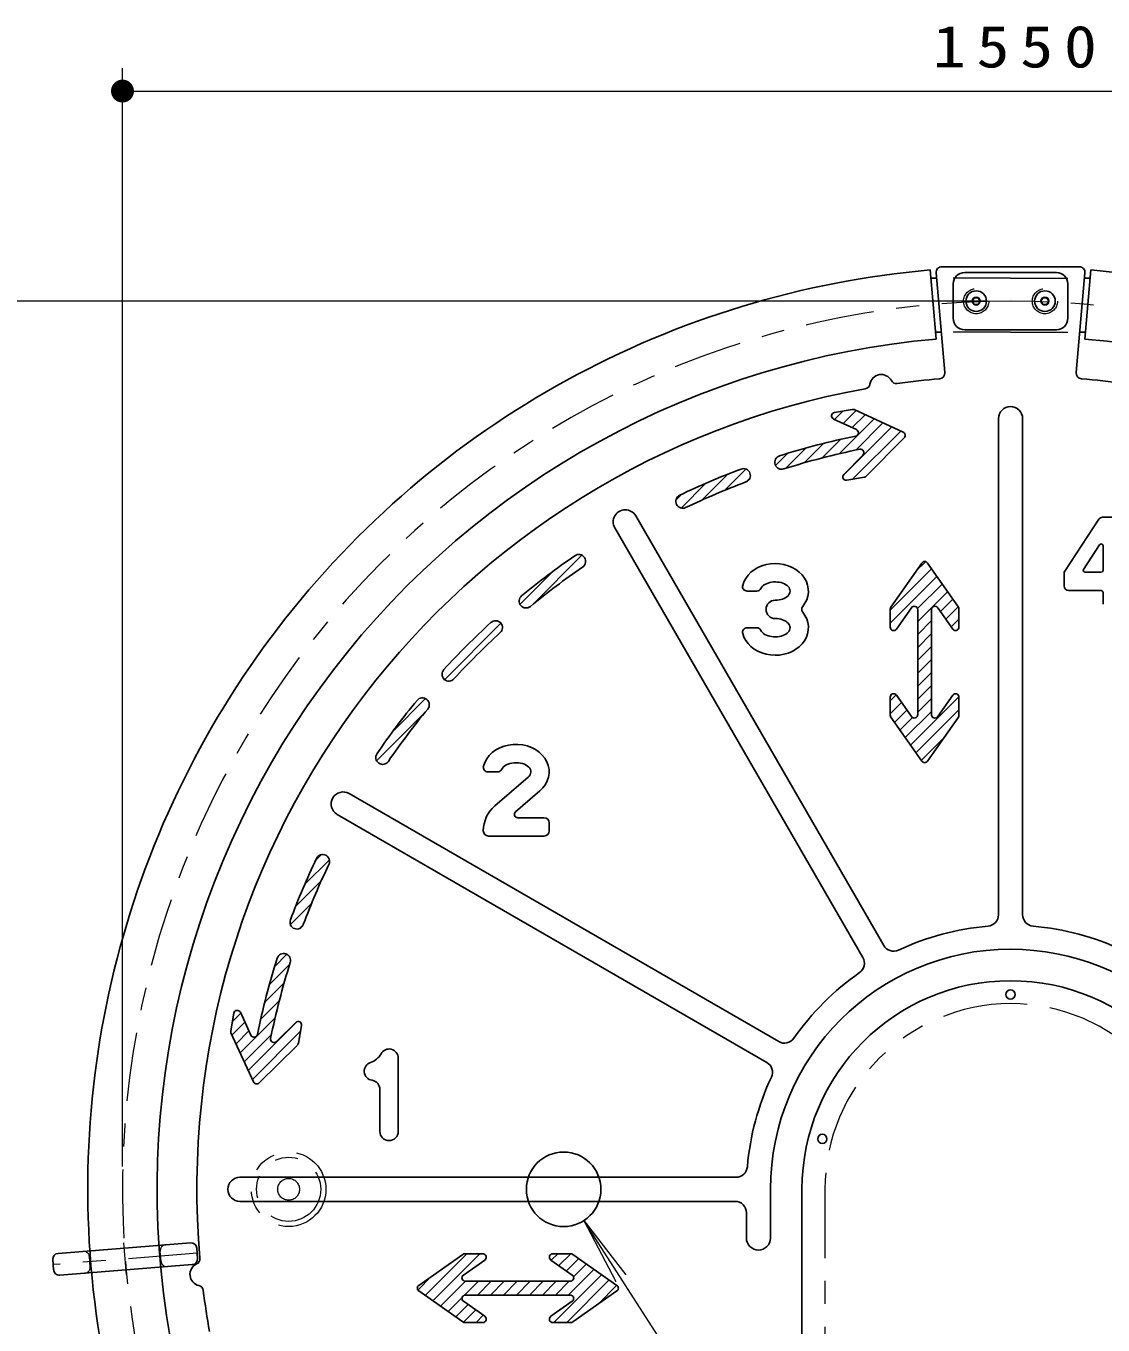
# Model space of a CAD drawing. Units: millimetres on the paper, scale 1:20. Extents: x -385 to 0, y -12 to 267.
# Drawn here: x -340.5 to -293.5, y 131 to 187.7 of the extents above; entities that cross this region are included whole.
import ezdxf

# ---------------------------------------------------------------- set-up
doc = ezdxf.new("R2010")
doc.units = ezdxf.units.MM
for name, pattern in [('USER1', [4.5, 2.5, -2]), ('USER2', [6, 3, -1, 1, -1]), ('USER3', [8, 3, -1, 1, -1, 1, -1])]:
    doc.linetypes.add(name, pattern=pattern)
doc.layers.add('LY_1', color=7, linetype='Continuous', lineweight=25)
doc.styles.add('ＭＳ ゴシック', font='')
doc.styles.get('ＭＳ ゴシック').set_extended_font_data('MS Gothic')

# ---------------------------------------------------------------- blocks, each defined once
blk = doc.blocks.new('filled_dot')
at = {"color": 0, "linetype": 'Continuous', "lineweight": -2, "const_width": 1.25}
blk.add_lwpolyline([(-0.625, 0, 1), (0.625, 0, 1)], format="xyb", close=True, dxfattribs=at)

msp = doc.modelspace()

# ---------------------------------------------------------------- linework, layer by layer
at = {"layer": 'LY_1', "lineweight": 13}
for p, q in [((-336.284, 137.937), (-336.284, 185.851)), ((-336.284, 184.851), (-258.784, 184.851)), ((-298.534, 175.687), (-367.278, 175.687)), ((-305.219, 170.523), (-304.85, 170.891)), ((-304.831, 170.345), (-304.265, 170.911)), ((-304.443, 170.167), (-303.877, 170.733)), ((-305.019, 169.025), (-303.49, 170.555)), ((-304.853, 168.06), (-302.714, 170.199)), ((-304.292, 169.186), (-303.102, 170.377)), ((-306.545, 168.631), (-305.697, 169.479)), ((-305.769, 168.841), (-304.954, 169.656)), ((-304.429, 167.919), (-302.327, 170.021)), ((-307.791, 168.516), (-307.261, 169.046)), ((-307.351, 168.39), (-306.465, 169.276)), ((-310.001, 167.437), (-309.08, 168.358)), ((-310.99, 167.014), (-309.866, 168.138)), ((-309.072, 167.801), (-308.91, 167.963)), ((-312.135, 167), (-311.862, 167.273)), ((-311.909, 166.661), (-310.83, 167.74)), ((-318.371, 162.461), (-316.234, 164.599)), ((-318.94, 162.458), (-317.498, 163.9)), ((-302.784, 162.21), (-300.984, 164.009)), ((-301.66, 163.899), (-301.24, 164.319)), ((-302.784, 161.644), (-300.751, 163.677)), ((-301.591, 162.271), (-300.518, 163.344)), ((-301.584, 161.713), (-300.285, 163.011)), ((-300.591, 162.14), (-300.052, 162.678)), ((-300.358, 161.807), (-299.819, 162.346)), ((-322.227, 159.172), (-319.768, 161.63)), ((-301.584, 161.147), (-300.984, 161.747)), ((-300.125, 161.475), (-299.784, 161.816)), ((-301.584, 160.581), (-300.984, 161.181)), ((-301.584, 160.016), (-300.984, 160.616)), ((-301.584, 159.45), (-300.984, 160.05)), ((-301.584, 158.884), (-300.984, 159.484)), ((-301.584, 158.319), (-300.984, 158.919)), ((-324.497, 156.901), (-323.055, 158.344)), ((-302.784, 158.25), (-302.522, 158.512)), ((-302.784, 157.684), (-302.288, 158.18)), ((-301.895, 156.31), (-299.784, 158.421)), ((-301.584, 157.753), (-300.984, 158.353)), ((-325.195, 155.637), (-323.058, 157.775)), ((-302.594, 157.308), (-302.055, 157.847)), ((-302.128, 156.643), (-300.984, 157.787)), ((-301.662, 155.978), (-299.784, 157.856)), ((-302.361, 156.976), (-301.814, 157.522)), ((-301.429, 155.645), (-300.458, 156.616)), ((-327.87, 151.266), (-327.597, 151.539)), ((-328.336, 150.234), (-327.257, 151.313)), ((-328.735, 149.27), (-327.61, 150.394)), ((-328.955, 148.484), (-328.034, 149.405)), ((-328.559, 148.314), (-328.397, 148.475)), ((-329.642, 146.665), (-329.113, 147.194)), ((-329.873, 145.869), (-328.987, 146.754)), ((-330.075, 145.101), (-329.227, 145.948)), ((-330.253, 144.357), (-329.438, 145.172)), ((-331.488, 144.254), (-331.119, 144.622)), ((-331.507, 143.669), (-330.942, 144.234)), ((-331.151, 142.893), (-329.622, 144.422)), ((-330.795, 142.118), (-328.657, 144.256)), ((-331.329, 143.281), (-330.764, 143.847)), ((-330.973, 142.505), (-329.783, 143.696)), ((-330.617, 141.73), (-328.515, 143.832)), ((-316.155, 135.571), (-314.756, 132.917)), ((-316.155, 135.571), (-314.316, 133.201)), ((-299.876, 110.307), (-316.155, 135.571)), ((-323.074, 132.303), (-321.252, 134.124)), ((-322.741, 132.07), (-320.687, 134.124)), ((-317.577, 133.84), (-317.292, 134.124)), ((-317.244, 133.607), (-316.727, 134.124)), ((-316.912, 133.374), (-316.373, 133.913)), ((-317.464, 131.124), (-315.375, 133.214)), ((-316.83, 132.324), (-315.708, 133.447)), ((-316.602, 133.118), (-316.04, 133.68)), ((-323.399, 132.544), (-322.815, 133.128)), ((-322.409, 131.837), (-321.321, 132.924)), ((-321.36, 132.319), (-320.755, 132.924)), ((-320.79, 132.324), (-320.19, 132.924)), ((-320.224, 132.324), (-319.624, 132.924)), ((-319.658, 132.324), (-319.058, 132.924)), ((-319.092, 132.324), (-318.492, 132.924)), ((-318.527, 132.324), (-317.927, 132.924)), ((-317.961, 132.324), (-317.361, 132.924)), ((-317.395, 132.324), (-316.795, 132.924)), ((-316.898, 131.124), (-315.042, 132.981)), ((-315.531, 131.926), (-314.709, 132.748)), ((-322.076, 131.604), (-321.467, 132.213)), ((-321.743, 131.371), (-321.205, 131.909)), ((-321.409, 131.139), (-320.872, 131.676)), ((-320.858, 131.124), (-320.539, 131.443))]:
    msp.add_line(p, q, dxfattribs=at)
at = {"layer": 'LY_1'}
for p, q in [((-300.779, 174.033), (-301.043, 177.046)), ((-300.4, 172.573), (-300.78, 176.915)), ((-300.531, 177.187), (-297.534, 177.187)), ((-299.534, 176.937), (-297.534, 176.937)), ((-294.536, 177.187), (-297.534, 177.187)), ((-295.534, 176.937), (-297.534, 176.937)), ((-294.667, 172.573), (-294.287, 176.915)), ((-294.288, 174.033), (-294.024, 177.046)), ((-300.76, 176.687), (-301.011, 176.687)), ((-300.034, 174.937), (-300.034, 176.437)), ((-295.034, 174.937), (-295.034, 176.437)), ((-294.307, 176.687), (-294.056, 176.687)), ((-299.12, 175.837), (-299.207, 175.687)), ((-299.12, 175.837), (-298.947, 175.837)), ((-298.86, 175.687), (-298.947, 175.837)), ((-296.207, 175.687), (-296.12, 175.837)), ((-295.947, 175.837), (-296.12, 175.837)), ((-295.947, 175.837), (-295.86, 175.687)), ((-299.12, 175.537), (-299.207, 175.687)), ((-299.12, 175.537), (-298.947, 175.537)), ((-298.86, 175.687), (-298.947, 175.537)), ((-296.207, 175.687), (-296.12, 175.537)), ((-295.947, 175.537), (-296.12, 175.537)), ((-295.947, 175.537), (-295.86, 175.687)), ((-300.555, 174.337), (-300.806, 174.337)), ((-299.534, 174.437), (-297.534, 174.437)), ((-295.534, 174.437), (-297.534, 174.437)), ((-294.512, 174.337), (-294.261, 174.337)), ((-305.22, 170.824), (-304.448, 170.965)), ((-302.22, 169.972), (-304.359, 170.953)), ((-304.259, 170.083), (-305.256, 170.54)), ((-298.059, 170.562), (-298.059, 148.918)), ((-297.009, 170.562), (-297.009, 148.918)), ((-302.175, 169.73), (-303.83, 168.056)), ((-303.98, 168.97), (-304.815, 168.126)), ((-304.681, 167.873), (-303.909, 168.013)), ((-313.891, 166.32), (-303.069, 147.576)), ((-293.683, 166.168), (-295.166, 163.909)), ((-293.516, 166.259), (-292.899, 166.259)), ((-314.801, 165.795), (-303.979, 147.051)), ((-293.646, 165.059), (-294.352, 163.982)), ((-293.499, 165.015), (-293.499, 163.939)), ((-301.406, 164.262), (-302.756, 162.334)), ((-301.161, 164.262), (-299.811, 162.334)), ((-295.199, 163.259), (-295.199, 163.799)), ((-293.579, 163.859), (-294.285, 163.859)), ((-309.028, 163.037), (-308.607, 163.037)), ((-293.579, 163.059), (-294.999, 163.059)), ((-293.499, 162.979), (-293.499, 162.459)), ((-302.784, 162.247), (-302.784, 161.463)), ((-301.856, 162.311), (-302.511, 161.377)), ((-301.584, 162.225), (-301.584, 159.937)), ((-300.984, 162.225), (-300.984, 159.937)), ((-300.711, 162.311), (-300.056, 161.377)), ((-299.784, 162.247), (-299.784, 161.463)), ((-309.028, 161.437), (-308.607, 161.437)), ((-301.584, 157.649), (-301.584, 159.937)), ((-300.984, 157.649), (-300.984, 159.937)), ((-302.784, 157.627), (-302.784, 158.411)), ((-301.856, 157.563), (-302.511, 158.497)), ((-300.711, 157.563), (-300.056, 158.497)), ((-299.784, 157.627), (-299.784, 158.411)), ((-301.406, 155.612), (-302.756, 157.54)), ((-301.161, 155.612), (-299.811, 157.54)), ((-320.339, 155.15), (-319.918, 155.15)), ((-320.043, 153.661), (-318.585, 154.918)), ((-326.391, 154.204), (-307.647, 143.382)), ((-318.068, 154.319), (-319.133, 153.401)), ((-326.916, 153.295), (-308.172, 142.473)), ((-319.04, 153.15), (-317.893, 153.15)), ((-317.664, 152.922), (-317.664, 152.579)), ((-320.31, 152.35), (-317.893, 152.35)), ((-331.42, 144.623), (-331.561, 143.852)), ((-330.679, 143.663), (-331.136, 144.659)), ((-329.567, 143.384), (-328.722, 144.218)), ((-328.469, 144.085), (-328.61, 143.313)), ((-330.568, 141.623), (-331.55, 143.762)), ((-330.326, 141.579), (-328.652, 143.233)), ((-324.251, 139.46), (-324.251, 142.66)), ((-325.051, 141.297), (-325.051, 139.46)), ((-331.159, 137.462), (-309.515, 137.462)), ((-308.009, 136.937), (-308.009, 134.812)), ((-306.634, 136.937), (-306.634, 128.187)), ((-331.159, 136.412), (-309.559, 136.412)), ((-309.059, 135.912), (-309.059, 134.812)), ((-333.31, 134.598), (-339.092, 134.143)), ((-333.006, 133.92), (-333.041, 134.368)), ((-339.287, 133.425), (-339.322, 133.874)), ((-323.358, 132.747), (-321.43, 134.097)), ((-321.408, 133.197), (-320.473, 133.852)), ((-321.344, 134.124), (-320.559, 134.124)), ((-316.659, 133.197), (-317.594, 133.852)), ((-316.723, 134.124), (-317.508, 134.124)), ((-314.709, 132.747), (-316.637, 134.097)), ((-333.236, 133.651), (-339.018, 133.196)), ((-321.322, 132.924), (-319.034, 132.924)), ((-316.745, 132.924), (-319.034, 132.924)), ((-323.358, 132.502), (-321.43, 131.152)), ((-321.322, 132.324), (-319.034, 132.324)), ((-316.745, 132.324), (-319.034, 132.324)), ((-314.709, 132.502), (-316.637, 131.152)), ((-321.408, 132.052), (-320.473, 131.397)), ((-316.659, 132.052), (-317.594, 131.397)), ((-321.344, 131.124), (-320.559, 131.124)), ((-316.723, 131.124), (-317.508, 131.124))]:
    msp.add_line(p, q, dxfattribs=at)
at = {"layer": 'LY_1', "linetype": 'USER1', "lineweight": 13}
for p, q in [((-297.534, 176.687), (-300.76, 176.687)), ((-297.534, 176.687), (-294.307, 176.687)), ((-297.534, 174.337), (-300.555, 174.337)), ((-297.534, 174.337), (-294.512, 174.337)), ((-337.692, 133.551), (-337.727, 133.999)), ((-334.601, 133.794), (-334.636, 134.243))]:
    msp.add_line(p, q, dxfattribs=at)
at = {"layer": 'LY_1', "linetype": 'USER3', "lineweight": 13}
msp.add_line((-305.634, 136.937), (-305.634, 129.187), dxfattribs=at)
at = {"layer": 'LY_1', "linetype": 'USER2', "lineweight": 13}
for p, q in [((-336.109, 133.199), (-336.22, 134.604)), ((-333.024, 134.144), (-339.304, 133.65))]:
    msp.add_line(p, q, dxfattribs=at)
at = {"layer": 'LY_1'}
for points in [[(-306.603, 162.364), (-306.504, 162.505), (-306.429, 162.655), (-306.379, 162.812), (-306.355, 162.974), (-306.358, 163.137), (-306.388, 163.297), (-306.443, 163.453), (-306.524, 163.602), (-306.628, 163.74), (-306.753, 163.865), (-306.898, 163.975), (-307.06, 164.068), (-307.235, 164.141), (-307.421, 164.195), (-307.614, 164.227), (-307.81, 164.237), (-308.006, 164.226), (-308.198, 164.192), (-308.383, 164.137), (-308.558, 164.062), (-308.718, 163.968), (-308.862, 163.858), (-308.986, 163.731), (-309.089, 163.593), (-309.168, 163.444), (-309.222, 163.287)], [(-307.803, 162.637), (-307.719, 162.641), (-307.636, 162.651), (-307.556, 162.668), (-307.48, 162.69), (-307.41, 162.719), (-307.346, 162.753), (-307.29, 162.792), (-307.242, 162.835), (-307.205, 162.882), (-307.177, 162.931), (-307.16, 162.982), (-307.153, 163.034), (-307.158, 163.086), (-307.174, 163.137), (-307.2, 163.186), (-307.237, 163.233), (-307.283, 163.277), (-307.338, 163.316), (-307.4, 163.351), (-307.47, 163.381), (-307.545, 163.405), (-307.625, 163.422), (-307.707, 163.433), (-307.792, 163.437), (-307.876, 163.435), (-307.959, 163.426), (-308.04, 163.41), (-308.116, 163.388), (-308.188, 163.36), (-308.253, 163.327), (-308.31, 163.288), (-308.358, 163.246), (-308.398, 163.2), (-308.427, 163.151)], [(-309.222, 161.188), (-309.168, 161.031), (-309.089, 160.882), (-308.986, 160.743), (-308.862, 160.617), (-308.718, 160.506), (-308.558, 160.413), (-308.383, 160.338), (-308.198, 160.283), (-308.006, 160.249), (-307.81, 160.237), (-307.614, 160.248), (-307.421, 160.28), (-307.235, 160.333), (-307.06, 160.407), (-306.898, 160.5), (-306.753, 160.61), (-306.628, 160.735), (-306.524, 160.873), (-306.443, 161.021), (-306.388, 161.177), (-306.358, 161.338), (-306.355, 161.501), (-306.379, 161.662), (-306.429, 161.82), (-306.504, 161.97), (-306.603, 162.111)], [(-308.427, 161.324), (-308.398, 161.275), (-308.358, 161.229), (-308.31, 161.187), (-308.253, 161.148), (-308.188, 161.115), (-308.116, 161.087), (-308.04, 161.065), (-307.959, 161.049), (-307.876, 161.04), (-307.792, 161.037), (-307.707, 161.042), (-307.625, 161.053), (-307.545, 161.07), (-307.47, 161.094), (-307.4, 161.124), (-307.338, 161.158), (-307.283, 161.198), (-307.237, 161.242), (-307.2, 161.289), (-307.174, 161.338), (-307.158, 161.389), (-307.153, 161.441), (-307.16, 161.493), (-307.177, 161.544), (-307.205, 161.593), (-307.242, 161.64), (-307.29, 161.683), (-307.346, 161.722), (-307.41, 161.756), (-307.48, 161.784), (-307.556, 161.807), (-307.636, 161.824), (-307.719, 161.834), (-307.803, 161.837)], [(-318.068, 154.319), (-317.937, 154.451), (-317.829, 154.596), (-317.747, 154.752), (-317.692, 154.917), (-317.667, 155.086), (-317.67, 155.256), (-317.703, 155.424), (-317.764, 155.587), (-317.852, 155.741), (-317.966, 155.883), (-318.103, 156.01), (-318.261, 156.12), (-318.436, 156.211), (-318.624, 156.28), (-318.822, 156.326), (-319.026, 156.348), (-319.232, 156.346), (-319.436, 156.321), (-319.633, 156.271), (-319.82, 156.199), (-319.992, 156.106), (-320.147, 155.993), (-320.281, 155.863), (-320.391, 155.719), (-320.476, 155.564), (-320.533, 155.4)], [(-318.585, 154.918), (-318.536, 154.967), (-318.5, 155.021), (-318.476, 155.077), (-318.465, 155.134), (-318.468, 155.192), (-318.484, 155.249), (-318.514, 155.304), (-318.556, 155.355), (-318.61, 155.403), (-318.675, 155.445), (-318.748, 155.481), (-318.83, 155.51), (-318.917, 155.531), (-319.008, 155.545), (-319.102, 155.55), (-319.196, 155.547), (-319.288, 155.536), (-319.376, 155.516), (-319.46, 155.489), (-319.535, 155.455), (-319.602, 155.415), (-319.659, 155.369), (-319.705, 155.318), (-319.738, 155.264)]]:
    msp.add_lwpolyline(points, dxfattribs=at)
at = {"layer": 'LY_1', "linetype": 'USER1', "lineweight": 13}
for centre in [(-299.034, 175.687), (-296.034, 175.687)]:
    msp.add_circle(centre, 0.55, dxfattribs=at)
at = {"layer": 'LY_1'}
for centre, radius in [((-299.034, 175.687), 0.45), ((-299.034, 175.687), 0.173), ((-296.034, 175.687), 0.45), ((-296.034, 175.687), 0.173), ((-297.534, 145.437), 0.2), ((-305.744, 139.137), 0.2), ((-317.035, 136.937), 1.625)]:
    msp.add_circle(centre, radius, dxfattribs=at)
at = {"layer": 'LY_1', "linetype": 'USER3', "lineweight": 13}
for radius in [1.625, 1.4, 0.475]:
    msp.add_circle((-329.034, 136.937), radius, dxfattribs=at)
at = {"layer": 'LY_1'}
for centre, radius, start, end in [((-297.534, 136.937), 40.263, 95, 190), ((-300.531, 176.937), 0.25, 90, 185), ((-299.534, 176.437), 0.5, 90, 180), ((-295.534, 176.437), 0.5, 0, 90), ((-294.536, 176.937), 0.25, 355, 90), ((-297.534, 136.937), 40.263, 350, 85), ((-299.534, 174.937), 0.5, 180, 270), ((-295.534, 174.937), 0.5, 270, 0), ((-297.534, 136.937), 37.237, 95, 190), ((-297.534, 136.937), 37.237, 350, 85), ((-303.177, 171.986), 0.5, 28.0484, 170.2452), ((-297.534, 136.937), 35.5, 95, 98.0095), ((-300.649, 172.551), 0.25, 275, 5), ((-294.418, 172.551), 0.25, 175, 265), ((-297.534, 136.937), 35.5, 81.9905, 85), ((-297.534, 136.937), 35.5, 100.2841, 184.8627), ((-303.916, 172.113), 0.25, 280.2841, 350.2452), ((-302.515, 172.338), 0.25, 208.0484, 278.0095), ((-305.193, 170.676), 0.15, 100.3448, 245.3448), ((-304.421, 170.817), 0.15, 65.3448, 100.3448), ((-297.534, 170.562), 0.525, 0, 180), ((-304.322, 169.946), 0.15, 281.6205, 65.3448), ((-297.534, 136.937), 33.55, 101.6205, 107.483), ((-302.282, 169.835), 0.15, 315.3448, 65.3448), ((-307.523, 168.651), 0.3, 107.483, 198), ((-297.534, 136.937), 32.95, 101.5253, 107.483), ((-304.087, 169.076), 0.15, 315.3448, 101.5253), ((-297.534, 136.937), 33.55, 110.517, 115.483), ((-309.187, 168.078), 0.3, 20, 110.517), ((-307.523, 168.651), 0.3, 198, 287.483), ((-297.534, 136.937), 32.95, 110.517, 115.483), ((-309.187, 168.078), 0.3, 290.517, 20), ((-304.708, 168.02), 0.15, 135.3448, 280.3448), ((-303.936, 168.161), 0.15, 280.3448, 315.3448), ((-311.839, 166.952), 0.3, 115.483, 206), ((-311.839, 166.952), 0.3, 206, 295.483), ((-314.346, 166.057), 0.525, 30, 210), ((-293.516, 166.059), 0.2, 90, 146.7251), ((-293.579, 165.015), 0.08, 0, 146.7251), ((-297.534, 136.937), 33.55, 124.517, 129.483), ((-316.375, 164.334), 0.3, 34, 124.517), ((-316.375, 164.334), 0.3, 304.517, 34), ((-297.534, 136.937), 32.95, 124.517, 129.483), ((-301.284, 164.175), 0.15, 35, 145), ((-294.999, 163.799), 0.2, 146.7251, 180), ((-294.285, 163.939), 0.08, 146.7251, 270), ((-293.579, 163.939), 0.08, 270, 0), ((-309.028, 163.237), 0.2, 165.5769, 270), ((-294.999, 163.259), 0.2, 180, 270), ((-318.676, 162.6), 0.3, 129.483, 220), ((-308.607, 163.237), 0.2, 270, 334.3411), ((-293.579, 162.979), 0.08, 0, 90), ((-318.676, 162.6), 0.3, 220, 309.483), ((-307.803, 162.237), 0.4, 90, 270), ((-306.448, 162.237), 0.2, 140.6823, 219.3177), ((-302.634, 162.247), 0.15, 145, 180), ((-301.734, 162.225), 0.15, 0, 145), ((-300.834, 162.225), 0.15, 35, 180), ((-299.934, 162.247), 0.15, 0, 35), ((-297.534, 136.937), 33.55, 132.517, 135), ((-320.004, 161.445), 0.3, 42, 132.517), ((-320.004, 161.445), 0.3, 312.517, 42), ((-297.534, 136.937), 32.95, 132.517, 135), ((-309.028, 161.237), 0.2, 90, 194.4231), ((-308.607, 161.237), 0.2, 25.6589, 90), ((-302.634, 161.463), 0.15, 180, 325), ((-299.934, 161.463), 0.15, 215, 0), ((-297.534, 136.937), 33.55, 135, 137.483), ((-297.534, 136.937), 32.95, 135, 137.483), ((-322.041, 159.408), 0.3, 137.483, 228), ((-322.041, 159.408), 0.3, 228, 317.483), ((-297.534, 136.937), 33.55, 140.517, 145.483), ((-323.196, 158.079), 0.3, 50, 140.517), ((-323.196, 158.079), 0.3, 320.517, 50), ((-302.634, 158.411), 0.15, 35, 180), ((-299.934, 158.411), 0.15, 0, 145), ((-297.534, 136.937), 32.95, 140.517, 145.483), ((-302.634, 157.627), 0.15, 180, 215), ((-301.734, 157.649), 0.15, 215, 0), ((-300.834, 157.649), 0.15, 180, 325), ((-299.934, 157.627), 0.15, 325, 0), ((-324.93, 155.778), 0.3, 145.483, 236), ((-324.93, 155.778), 0.3, 236, 325.483), ((-320.339, 155.35), 0.2, 165.5769, 270), ((-301.284, 155.699), 0.15, 215, 325), ((-319.918, 155.35), 0.2, 270, 334.3411), ((-326.654, 153.749), 0.525, 60, 240), ((-319.11, 152.579), 1.429, 130.7707, 180), ((-319.04, 153.293), 0.143, 130.7707, 270), ((-317.893, 152.922), 0.229, 0, 90), ((-320.31, 152.579), 0.229, 180, 270), ((-317.893, 152.579), 0.229, 270, 0), ((-297.534, 136.937), 33.55, 154.517, 159.483), ((-327.549, 151.243), 0.3, 64, 154.517), ((-327.549, 151.243), 0.3, 334.517, 64), ((-297.534, 136.937), 32.95, 154.517, 159.483), ((-328.674, 148.591), 0.3, 159.483, 250), ((-298.559, 148.918), 0.5, 274.8898, 0), ((-296.509, 148.918), 0.5, 180, 265.1102), ((-328.674, 148.591), 0.3, 250, 339.483), ((-297.534, 136.937), 11.525, 94.8898, 115.1102), ((-297.534, 136.937), 11.525, 64.8898, 85.1102), ((-297.534, 136.937), 10.475, 90, 180), ((-302.636, 147.826), 0.5, 210, 295.1102), ((-297.534, 136.937), 10.475, 3.7484, 90), ((-297.534, 136.937), 33.55, 162.517, 168.3795), ((-297.534, 136.937), 32.95, 162.517, 168.4747), ((-329.248, 146.926), 0.3, 72, 162.517), ((-329.248, 146.926), 0.3, 342.517, 72), ((-304.412, 146.801), 0.5, 304.8898, 30), ((-297.534, 136.937), 11.525, 124.8898, 145.1102), ((-297.534, 136.937), 9.1, 90, 180), ((-297.534, 136.937), 9.1, 0, 90), ((-331.273, 144.596), 0.15, 24.6552, 169.6552), ((-328.617, 144.112), 0.15, 349.6552, 134.6552), ((-331.414, 143.825), 0.15, 169.6552, 204.6552), ((-330.543, 143.725), 0.15, 204.6552, 348.3795), ((-329.672, 143.49), 0.15, 168.4747, 314.6552), ((-307.397, 143.815), 0.5, 240, 325.1102), ((-328.758, 143.34), 0.15, 314.6552, 349.6552), ((-325.707, 143.23), 0.8, 287.9717, 331.6394), ((-324.651, 142.66), 0.4, 0, 151.6394), ((-325.336, 142.089), 0.4, 107.9717, 261.7868), ((-308.422, 142.04), 0.5, 334.8898, 60), ((-325.451, 141.297), 0.4, 0, 81.7868), ((-297.534, 136.937), 11.525, 154.8898, 175.1102), ((-330.432, 141.686), 0.15, 204.6552, 314.6552), ((-324.651, 139.46), 0.4, 180, 0), ((-309.515, 137.962), 0.5, 270, 355.1102), ((-331.159, 136.937), 0.525, 90, 270), ((-309.559, 135.912), 0.5, 0, 90), ((-333.291, 134.349), 0.25, 4.5, 94.5), ((-308.534, 134.812), 0.525, 180, 0), ((-339.073, 133.893), 0.25, 94.5, 184.5), ((-333.255, 133.9), 0.25, 274.5, 4.5), ((-333.155, 133.906), 0.25, 294.9016, 4.8627), ((-321.344, 133.974), 0.15, 90, 125), ((-320.559, 133.974), 0.15, 305, 90), ((-317.508, 133.974), 0.15, 90, 235), ((-316.723, 133.974), 0.15, 55, 90), ((-339.037, 133.445), 0.25, 184.5, 274.5), ((-332.839, 133.226), 0.5, 114.9016, 257.0984), ((-321.322, 133.074), 0.15, 125, 270), ((-316.745, 133.074), 0.15, 270, 55), ((-333.007, 132.495), 0.25, 7.1373, 77.0984), ((-323.272, 132.624), 0.15, 125, 235), ((-314.795, 132.624), 0.15, 305, 55), ((-297.534, 136.937), 35.5, 187.1373, 190.0685), ((-321.322, 132.174), 0.15, 90, 235), ((-316.745, 132.174), 0.15, 305, 90), ((-321.344, 131.274), 0.15, 235, 270), ((-320.559, 131.274), 0.15, 270, 55), ((-317.508, 131.274), 0.15, 125, 270), ((-316.723, 131.274), 0.15, 270, 305)]:
    msp.add_arc(centre, radius, start, end, dxfattribs=at)
at = {"layer": 'LY_1', "linetype": 'USER2', "lineweight": 13}
for start, end in [(90, 190), (350, 90)]:
    msp.add_arc((-297.534, 136.937), 38.75, start, end, dxfattribs=at)
at = {"layer": 'LY_1', "linetype": 'USER3', "lineweight": 13}
for start, end in [(90, 180), (0, 90)]:
    msp.add_arc((-297.534, 136.937), 8.1, start, end, dxfattribs=at)
at = {"layer": 'LY_1', "linetype": 'USER1', "lineweight": 13}
for centre, start, end in [((-334.387, 134.262), 94.5, 184.5), ((-337.976, 133.98), 4.5, 94.5), ((-334.352, 133.814), 184.5, 274.5), ((-337.941, 133.531), 274.5, 4.5)]:
    msp.add_arc(centre, 0.25, start, end, dxfattribs=at)

# ---------------------------------------------------------------- block references
at = {"layer": 'LY_1', "lineweight": 13, "xscale": 0.4, "yscale": 0.4}
msp.add_blockref('filled_dot', (-336.284, 184.851), dxfattribs=at)

# ---------------------------------------------------------------- texts
at = {"layer": 'LY_1', "insert": (-297.11, 185.851), "char_height": 1.833, "attachment_point": 8, "style": 'ＭＳ ゴシック'}
msp.add_mtext('\\T1.33;\\W1.15;1550', dxfattribs=at)

doc.saveas('drawing.dxf')
